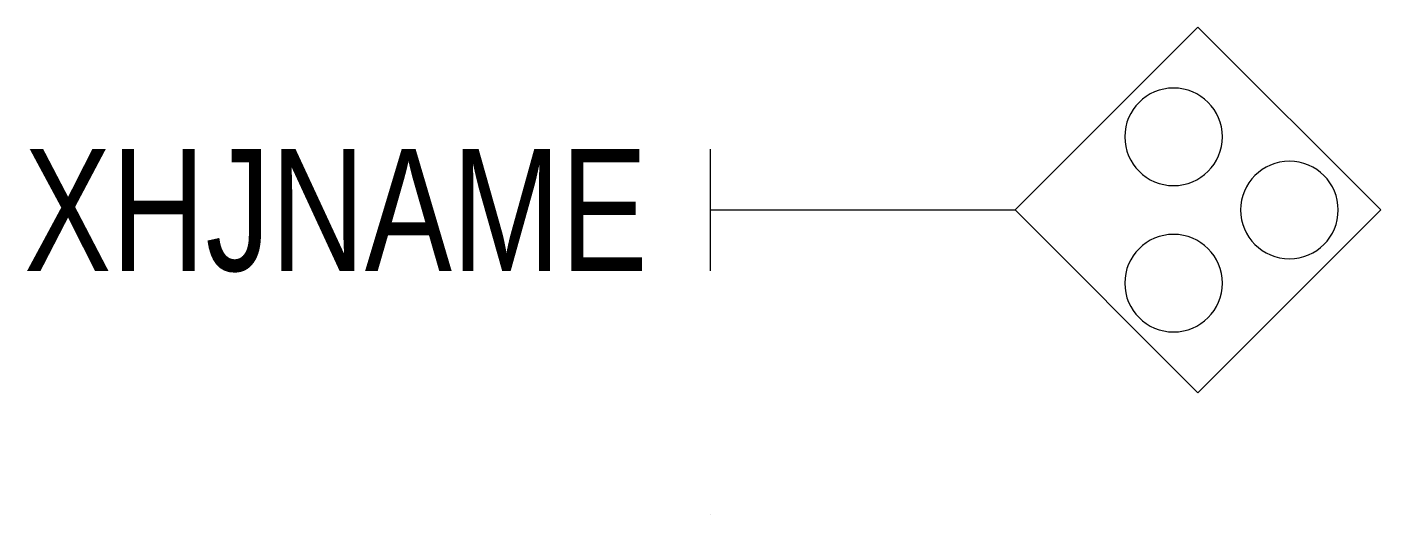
# Model space of a CAD drawing. Extents: x -11.2 to 11, y 0 to 8.
import ezdxf
from ezdxf.enums import TextEntityAlignment as Align

# ---------------------------------------------------------------- set-up
doc = ezdxf.new("R2010")
doc.units = 0
doc.layers.get('0').update_dxf_attribs({"linetype": 'CONTINUOUS'})

msp = doc.modelspace()

# ---------------------------------------------------------------- linework, layer by layer
msp.add_line((0, 0.001), (0, -0.001))
msp.add_lwpolyline([(5, 5), (8, 8), (11, 5), (8, 2)], close=True)
for points in [[(6.8, 6.2, 1), (8.4, 6.2, 1)], [(8.7, 5, 1), (10.3, 5, 1)], [(6.8, 3.8, 1), (8.4, 3.8, 1)]]:
    msp.add_lwpolyline(points, format="xyb", close=True)
for points in [[(0, 6), (0, 4)], [(0, 5), (5, 5)]]:
    msp.add_lwpolyline(points)

# ---------------------------------------------------------------- texts
at = {"width": 0.8}
msp.add_attdef('XHJNAME', text='FX', height=2, dxfattribs=at).set_placement((-1.025, 4.001), align=Align.RIGHT)

doc.saveas('drawing.dxf')
